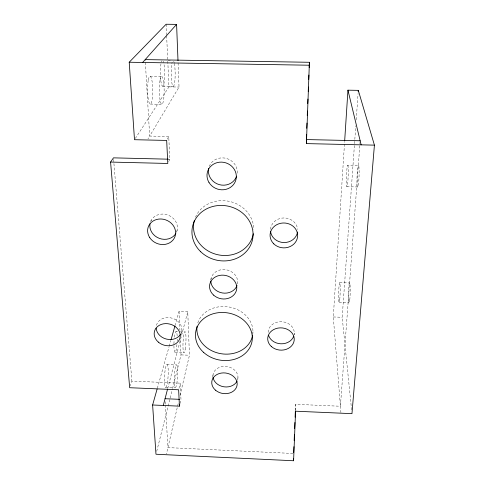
<?xml version="1.0" encoding="UTF-8"?>
<svg xmlns="http://www.w3.org/2000/svg" width="485" height="485" viewBox="0 0 485 485"><rect width="100%" height="100%" fill="white"/><g stroke="black" fill="none" stroke-linecap="round" stroke-linejoin="round"><path stroke-width="0.36" stroke-dasharray="2.42 1.82" d="M295.589 410.516L295.626 404.32L340.409 406.242L340.906 412.486M294.292 334.729L294.304 333.334M295.383 410.371L295.626 404.32M360.1 141.517L340.409 406.242L333.298 316.96L344.629 141.578M351.583 409.892L342.204 317.281L354.777 140.123M354.826 139.365L355.79 125.797M356.22 119.765L358.094 93.381M252.824 333.171L252.97 331.788M237.638 380.204L238.002 377.263M212.636 377.239L213.279 373.589M210.89 279.384L211.205 277.972M180.05 403.453L180.984 399.397L180.226 383.15L131.896 381.137L130.338 385.739M178.171 403.623L166.428 454.015M180.05 395.56L189.447 355.232L187.756 311.716L179.056 311.4L175.158 325.186M178.995 388.303L180.226 383.15M156.716 451.317L169.968 398.725M170.15 397.997L172.363 389.231M172.545 388.497L181.014 354.899L180.335 339.9M167.731 388.479L187.756 311.716M181.202 333.322L181.56 331.946M157.328 388.303L169.01 346.951M169.216 346.223L170.853 340.421M176.431 232.388L177.11 230.472M150.756 221.366L151.308 220.117M168.653 161.644L169.805 159.219L168.744 136.485L149.677 136.061L147.986 138.874M167.367 139.122L168.744 136.485M178.086 62.898L179.026 87.057L149.677 136.061L145.197 59.606M135.321 138.449L168.944 86.87L166.634 35.569M168.21 60.631L170.344 60.661M150.12 76.266L161.748 76.472M162.614 86.148L173.206 86.342M168.944 86.87L179.026 87.057M150.308 104.075L161.844 104.305M168.301 159.183L169.805 159.219M347.806 165.221A10.797 0.843 -87.8 0 1 347.781 182.142A10.797 0.843 -87.8 0 1 346.381 180.547A10.797 0.843 -87.8 0 1 347.806 165.221L358.567 165.482A10.803 1 -87.7 0 1 358.633 182.421A10.803 1 -87.7 0 1 356.966 180.814A10.803 1 -87.7 0 1 358.567 165.482M346.817 186.689L357.518 186.967M339.664 282.64L349.57 282.967M339.148 302.537L349.073 302.882M333.298 316.96L342.204 317.281M176.019 331.376L177.504 331.431M180.468 331.54L184.918 331.71M175.17 352.389L184.082 352.734M181.014 354.899L189.447 355.232M166.846 364.544L176.401 364.926M165.446 387.182L175.055 387.588M292.892 453.457L167.925 447.613L165.458 405.484M113.587 159.365L131.896 381.137M165.233 401.719L165.409 404.732M166.125 24.25L166.604 34.811M179.056 311.4L179.899 330.152M174.418 337.16A10.543 1.552 -87.1 0 1 177.158 336.093M177.213 339.179A10.543 1.552 -87.1 0 1 177.158 341.191M176.94 344.556A10.543 1.552 -87.1 0 1 175.103 352.413A10.543 1.552 -87.1 0 1 173.927 345.302M173.945 343.956A10.543 1.552 -87.1 0 1 174.151 339.791M164.063 64.747A12.816 2.176 89.4 0 1 164.088 82.832A12.816 2.176 89.4 0 1 161.002 81.947A12.816 2.176 89.4 0 1 160.971 63.856M161.426 61.928A12.816 2.176 89.4 0 1 161.96 60.795M163.093 61.152A12.816 2.176 89.4 0 1 163.615 62.589M174.333 63.408A12.828 2.001 89.6 0 1 174.606 82.789A12.828 2.001 89.6 0 1 171.581 80.953A12.828 2.001 89.6 0 1 172.175 62.104M173.709 61.328A12.828 2.001 89.6 0 1 174.188 62.765M150.726 221.287A14.004 12.428 21.1 0 1 168.641 215.328A14.004 12.428 21.1 0 1 176.467 232.309M209.247 166.41A14.538 13.586 17.3 0 1 226.792 158.534A14.538 13.586 17.3 0 1 237.001 174.849M270.527 229.32A13.586 12.295 2.1 0 1 284.058 217.959A13.586 12.295 2.1 0 1 297.62 229.472M195.473 217.207A30.246 27.293 12.6 0 1 229.162 201.348A30.246 27.293 12.6 0 1 253.74 229.466M156.419 325.338A12.998 10.834 14.5 0 1 172.599 318.324A12.998 10.834 14.5 0 1 181.081 333.28M212.921 375.566A12.592 10.246 8.5 0 1 227.368 366.605A12.592 10.246 8.5 0 1 237.583 379.907M210.86 279.784A13.489 11.743 10.4 0 1 226.198 269.787A13.489 11.743 10.4 0 1 237.389 284.362M197.825 322.889A28.16 23.698 9.2 0 1 230.29 307.235A28.16 23.698 9.2 0 1 252.758 334.541M268.132 332.358A13.101 11.04 3.5 0 1 282.385 321.779A13.101 11.04 3.5 0 1 294.14 334.771M185.197 349.285A10.549 1.425 -87.2 0 0 185.276 331.928A10.549 1.425 -87.2 0 0 182.96 345.49A10.549 1.425 -87.2 0 0 185.197 349.285M349.776 299.863A9.961 0.861 -88.6 0 0 349.782 283.27A9.961 0.861 -88.6 0 0 348.436 295.644A9.961 0.861 -88.6 0 0 349.776 299.863M148.228 80.364A13.907 2.607 89.4 0 0 149.629 103.614A13.907 2.607 89.4 0 0 152.648 86.518A13.907 2.607 89.4 0 0 148.228 80.364M159.989 80.577A13.919 2.395 89.6 0 0 161.226 103.845A13.919 2.395 89.6 0 0 164.039 86.73A13.919 2.395 89.6 0 0 159.989 80.577M167.301 383.132A11.416 1.782 -86.6 0 0 167.301 364.647A11.416 1.782 -86.6 0 0 164.445 379.888A11.416 1.782 -86.6 0 0 167.301 383.132M176.776 383.526A11.428 1.637 -86.7 0 0 176.819 365.029A11.428 1.637 -86.7 0 0 174.157 380.288A11.428 1.637 -86.7 0 0 176.776 383.526M339.761 299.518A9.955 0.721 -88.5 0 0 339.846 282.937A9.955 0.721 -88.5 0 0 338.651 295.304A9.955 0.721 -88.5 0 0 339.761 299.518"/><path stroke-width="0.73" d="M157.122 389.031L152.617 404.993L155.976 454.239L293.583 460.75L293.601 458.574M293.674 452.735L293.922 446.685M294.165 440.629L294.407 434.578M294.65 428.528L294.898 422.477M295.11 417.179L295.353 411.128M293.583 460.75L295.583 411.207L351.964 413.656L374.42 145.142L306.417 143.602L306.508 134.309M306.75 128.307L306.963 123.057M307.26 115.551L307.441 111.053M307.745 103.547L307.926 99.049M308.23 91.544L308.411 87.045M308.715 79.54L308.896 75.042M309.194 67.536L309.406 62.286L145.197 59.606L142.645 62.462M306.417 143.602L309.406 62.286M344.677 140.82L347.945 90.174L358.306 90.362L374.42 145.142M358.197 91.871L358.306 90.362M152.617 404.993L179.426 406.157L179.741 404.805M163.293 405.454L167.537 389.206M171.06 339.694L174.958 325.914M179.426 406.157L178.644 389.776L129.671 387.715L110.58 162.063L113.466 157.855L168.301 159.183M145.197 59.606L176.588 24.389L166.125 24.25L129.21 62.238L134.497 139.704L166.682 140.438L167.786 163.463L110.58 162.063M129.21 62.238L309.588 65.226M306.296 139.559L360.155 140.765L361.143 144.845M165.058 398.712L179.535 399.331M347.945 90.174L360.155 140.765M176.588 24.389L178.001 60.631M175.867 233.461A14.004 12.428 21.1 0 1 159.316 238.359A14.004 12.428 21.1 0 1 149.986 223.779M236.613 176.207A14.538 13.586 17.3 0 1 219.281 184.639A14.538 13.586 17.3 0 1 208.653 168.453M297.529 232.036A13.586 12.295 2.1 0 1 283.731 242.548A13.586 12.295 2.1 0 1 270.545 231.242M253.334 233.74A30.246 27.293 12.6 0 1 217.698 254.716A30.246 27.293 12.6 0 1 194.315 220.602M180.396 334.535A12.998 10.834 14.5 0 1 166.246 339.039A12.998 10.834 14.5 0 1 156.158 328.169M237.062 381.155A12.592 10.246 8.5 0 1 223.949 386.806A12.592 10.246 8.5 0 1 213.048 377.579M252.649 335.226A28.16 23.698 9.2 0 1 221.148 353.729A28.16 23.698 9.2 0 1 197.055 326.247M293.752 336.172A13.101 11.04 3.5 0 1 280.912 343.798A13.101 11.04 3.5 0 1 268.52 335.22M237.032 285.532A13.489 11.743 10.4 0 1 222.294 292.952A13.489 11.743 10.4 0 1 210.817 281.015M149.78 237.711A14.217 12.568 20.9 0 0 174.036 238.608A14.217 12.568 20.9 0 0 161.038 218.99A14.217 12.568 20.9 0 0 149.78 237.711M208.987 182.457A14.762 13.756 17 0 0 234.413 183.3A14.762 13.756 17 0 0 221.603 162.123A14.762 13.756 17 0 0 208.987 182.457M273.782 243.852A13.786 12.44 2.2 0 0 297.044 239.141A13.786 12.44 2.2 0 0 280.73 223.282A13.786 12.44 2.2 0 0 273.782 243.852M200.748 251.77A30.7 27.603 12.5 0 0 251.97 241.73A30.7 27.603 12.5 0 0 214.776 206.034A30.7 27.603 12.5 0 0 200.748 251.77M158.34 342.113A13.18 10.937 14.5 0 0 179.935 338.124A13.18 10.937 14.5 0 0 163.354 323.847A13.18 10.937 14.5 0 0 158.34 342.113M215.504 390.183A12.762 10.33 8.5 0 0 236.759 386.545A12.762 10.33 8.5 0 0 221.136 373.098A12.762 10.33 8.5 0 0 215.504 390.183M203.651 352.431A28.554 23.923 9.2 0 0 251.315 344.168A28.554 23.923 9.2 0 0 216.686 312.94A28.554 23.923 9.2 0 0 203.651 352.431M213.564 295.098A13.683 11.87 10.4 0 0 236.34 290.697A13.683 11.87 10.4 0 0 219.596 275.413A13.683 11.87 10.4 0 0 213.564 295.098M271.297 346.46A13.283 11.143 3.5 0 0 293.686 342.458A13.283 11.143 3.5 0 0 277.941 328.096A13.283 11.143 3.5 0 0 271.297 346.46"/></g></svg>
